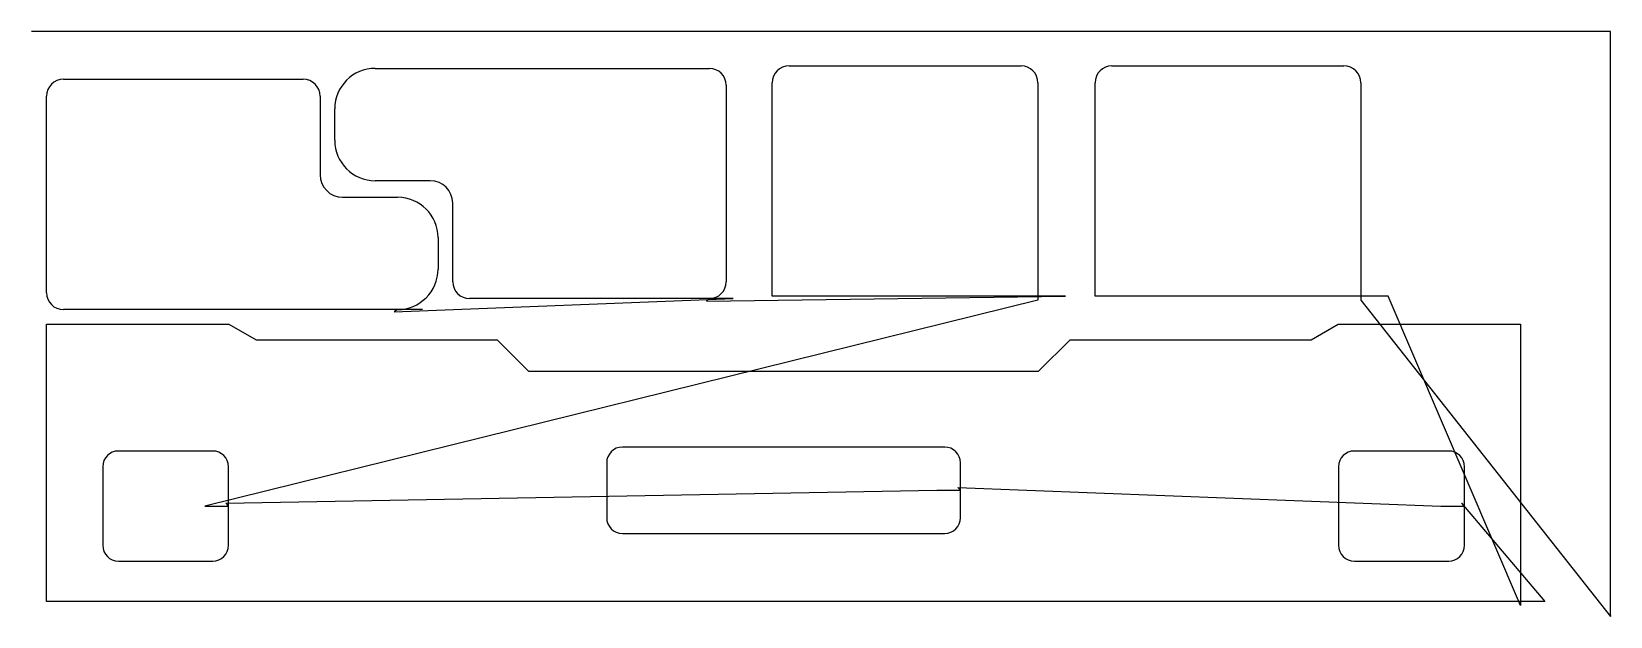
# Model space of a CAD drawing. Header units: metres. Extents: x 0 to 2008, y 0 to 744.
import ezdxf

# ---------------------------------------------------------------- set-up
doc = ezdxf.new("R2010")
doc.units = ezdxf.units.M

msp = doc.modelspace()

# ---------------------------------------------------------------- linework, layer by layer
at = {"layer": 'TOOL_0'}
for p, q in [((0.999, 744.225), (-0.001, 744.225)), ((2008.219, 744.225), (0.999, 744.225)), ((2008.219, 0.999), (2008.219, 744.225)), ((40.5, 683.473), (345.5, 683.473)), ((437.131, 697.416), (862.131, 697.416)), ((963.524, 700.584), (1258.524, 700.584)), ((1374.207, 700.584), (1669.207, 700.584)), ((883.631, 675.916), (883.631, 425.916)), ((942.024, 407.584), (942.024, 679.084)), ((1280.024, 679.084), (1280.024, 407.584)), ((1352.707, 407.584), (1352.707, 679.084)), ((1690.707, 679.084), (1690.707, 407.584)), ((19, 411.973), (19, 661.973)), ((367, 661.973), (367, 561.973)), ((385.631, 605.916), (385.631, 645.916)), ((507.131, 554.416), (437.131, 554.416)), ((395.5, 533.473), (465.5, 533.473)), ((535.631, 425.916), (535.631, 525.916)), ((517, 481.973), (517, 441.973)), ((1280.024, 402.584), (220.5, 140.5)), ((461.038, 387.418), (892.369, 404.416)), ((862.131, 404.416), (557.131, 404.416)), ((858.355, 401.137), (1315.024, 407.584)), ((862.131, 404.416), (858.355, 401.137)), ((892.369, 404.416), (862.131, 404.416)), ((1280.024, 407.584), (942.024, 407.584)), ((1315.024, 407.584), (1280.024, 407.584)), ((1280.024, 407.584), (1280.024, 402.584)), ((1690.707, 407.584), (1352.707, 407.584)), ((1725.707, 407.584), (1690.707, 407.584)), ((1690.707, 407.584), (1690.707, 402.584)), ((1690.707, 402.584), (2008.219, -0.001)), ((1893.999, 13.96), (1725.707, 407.584)), ((465.5, 390.473), (40.5, 390.473)), ((465.5, 390.473), (461.038, 387.418)), ((497.192, 390.473), (465.5, 390.473)), ((19, 19), (19, 372)), ((19, 372), (250.902, 372)), ((250.902, 372), (285.543, 352)), ((1627.456, 352), (1662.097, 372)), ((1662.097, 372), (1893.999, 372)), ((1893.999, 372), (1893.999, 19)), ((285.543, 352), (592.121, 352)), ((592.121, 352), (632.121, 312)), ((1280.878, 312), (1320.878, 352)), ((1320.878, 352), (1627.456, 352)), ((632.121, 312), (1280.878, 312)), ((230.5, 210.5), (110.5, 210.5)), ((1161.5, 215.5), (751.5, 215.5)), ((1802.5, 210.5), (1682.5, 210.5)), ((90.5, 190.5), (90.5, 90.5)), ((250.5, 140.5), (250.5, 190.5)), ((731.5, 195.5), (731.5, 125.5)), ((1181.5, 160.5), (1181.5, 195.5)), ((1662.5, 190.5), (1662.5, 90.5)), ((1822.5, 140.5), (1822.5, 190.5)), ((1181.5, 160.5), (1177.964, 164.036)), ((1177.964, 164.036), (1792.5, 140.5)), ((246.964, 144.036), (1151.5, 160.5)), ((250.5, 140.5), (246.964, 144.036)), ((1151.5, 160.5), (1181.5, 160.5)), ((1181.5, 125.5), (1181.5, 160.5)), ((1822.5, 140.5), (1818.964, 144.036)), ((1818.964, 144.036), (1924.995, 19)), ((220.5, 140.5), (250.5, 140.5)), ((250.5, 90.5), (250.5, 140.5)), ((1792.5, 140.5), (1822.5, 140.5)), ((1822.5, 90.5), (1822.5, 140.5)), ((751.5, 105.5), (1161.5, 105.5)), ((110.5, 70.5), (230.5, 70.5)), ((1682.5, 70.5), (1802.5, 70.5)), ((1894, 19), (19, 19)), ((1893.999, 19), (1893.999, 13.96)), ((1924.995, 19), (1894, 19)), ((2008.219, -0.001), (2008.219, 0.999)), ((2008.219, 0.999), (2008.219, -0.001)), ((2008.219, -0.001), (2008.219, 0.999))]:
    msp.add_line(p, q, dxfattribs=at)
for centre, radius, start, end in [((40.5, 661.973), 21.5, 90, 180), ((345.5, 661.973), 21.5, 0, 90), ((437.131, 645.916), 51.5, 90, 180), ((862.131, 675.916), 21.5, 0, 90), ((963.524, 679.084), 21.5, 90, 180), ((1258.524, 679.084), 21.5, 0, 90), ((1374.207, 679.084), 21.5, 90, 180), ((1669.207, 679.084), 21.5, 0, 90), ((437.131, 605.916), 51.5, 180, 270), ((395.5, 561.973), 28.5, 180, 270), ((507.131, 525.916), 28.5, 0, 90), ((465.5, 481.973), 51.5, 0, 90), ((465.5, 441.973), 51.5, 270, 0), ((557.131, 425.916), 21.5, 180, 270), ((862.131, 425.916), 21.5, 270, 0), ((40.5, 411.973), 21.5, 180, 270), ((110.5, 190.5), 20, 90, 180), ((230.5, 190.5), 20, 0, 90), ((751.5, 195.5), 20, 90, 180), ((1161.5, 195.5), 20, 0, 90), ((1682.5, 190.5), 20, 90, 180), ((1802.5, 190.5), 20, 0, 90), ((751.5, 125.5), 20, 180, 270), ((1161.5, 125.5), 20, 270, 0), ((110.5, 90.5), 20, 180, 270), ((230.5, 90.5), 20, 270, 0), ((1682.5, 90.5), 20, 180, 270), ((1802.5, 90.5), 20, 270, 0)]:
    msp.add_arc(centre, radius, start, end, dxfattribs=at)

doc.saveas('drawing.dxf')
